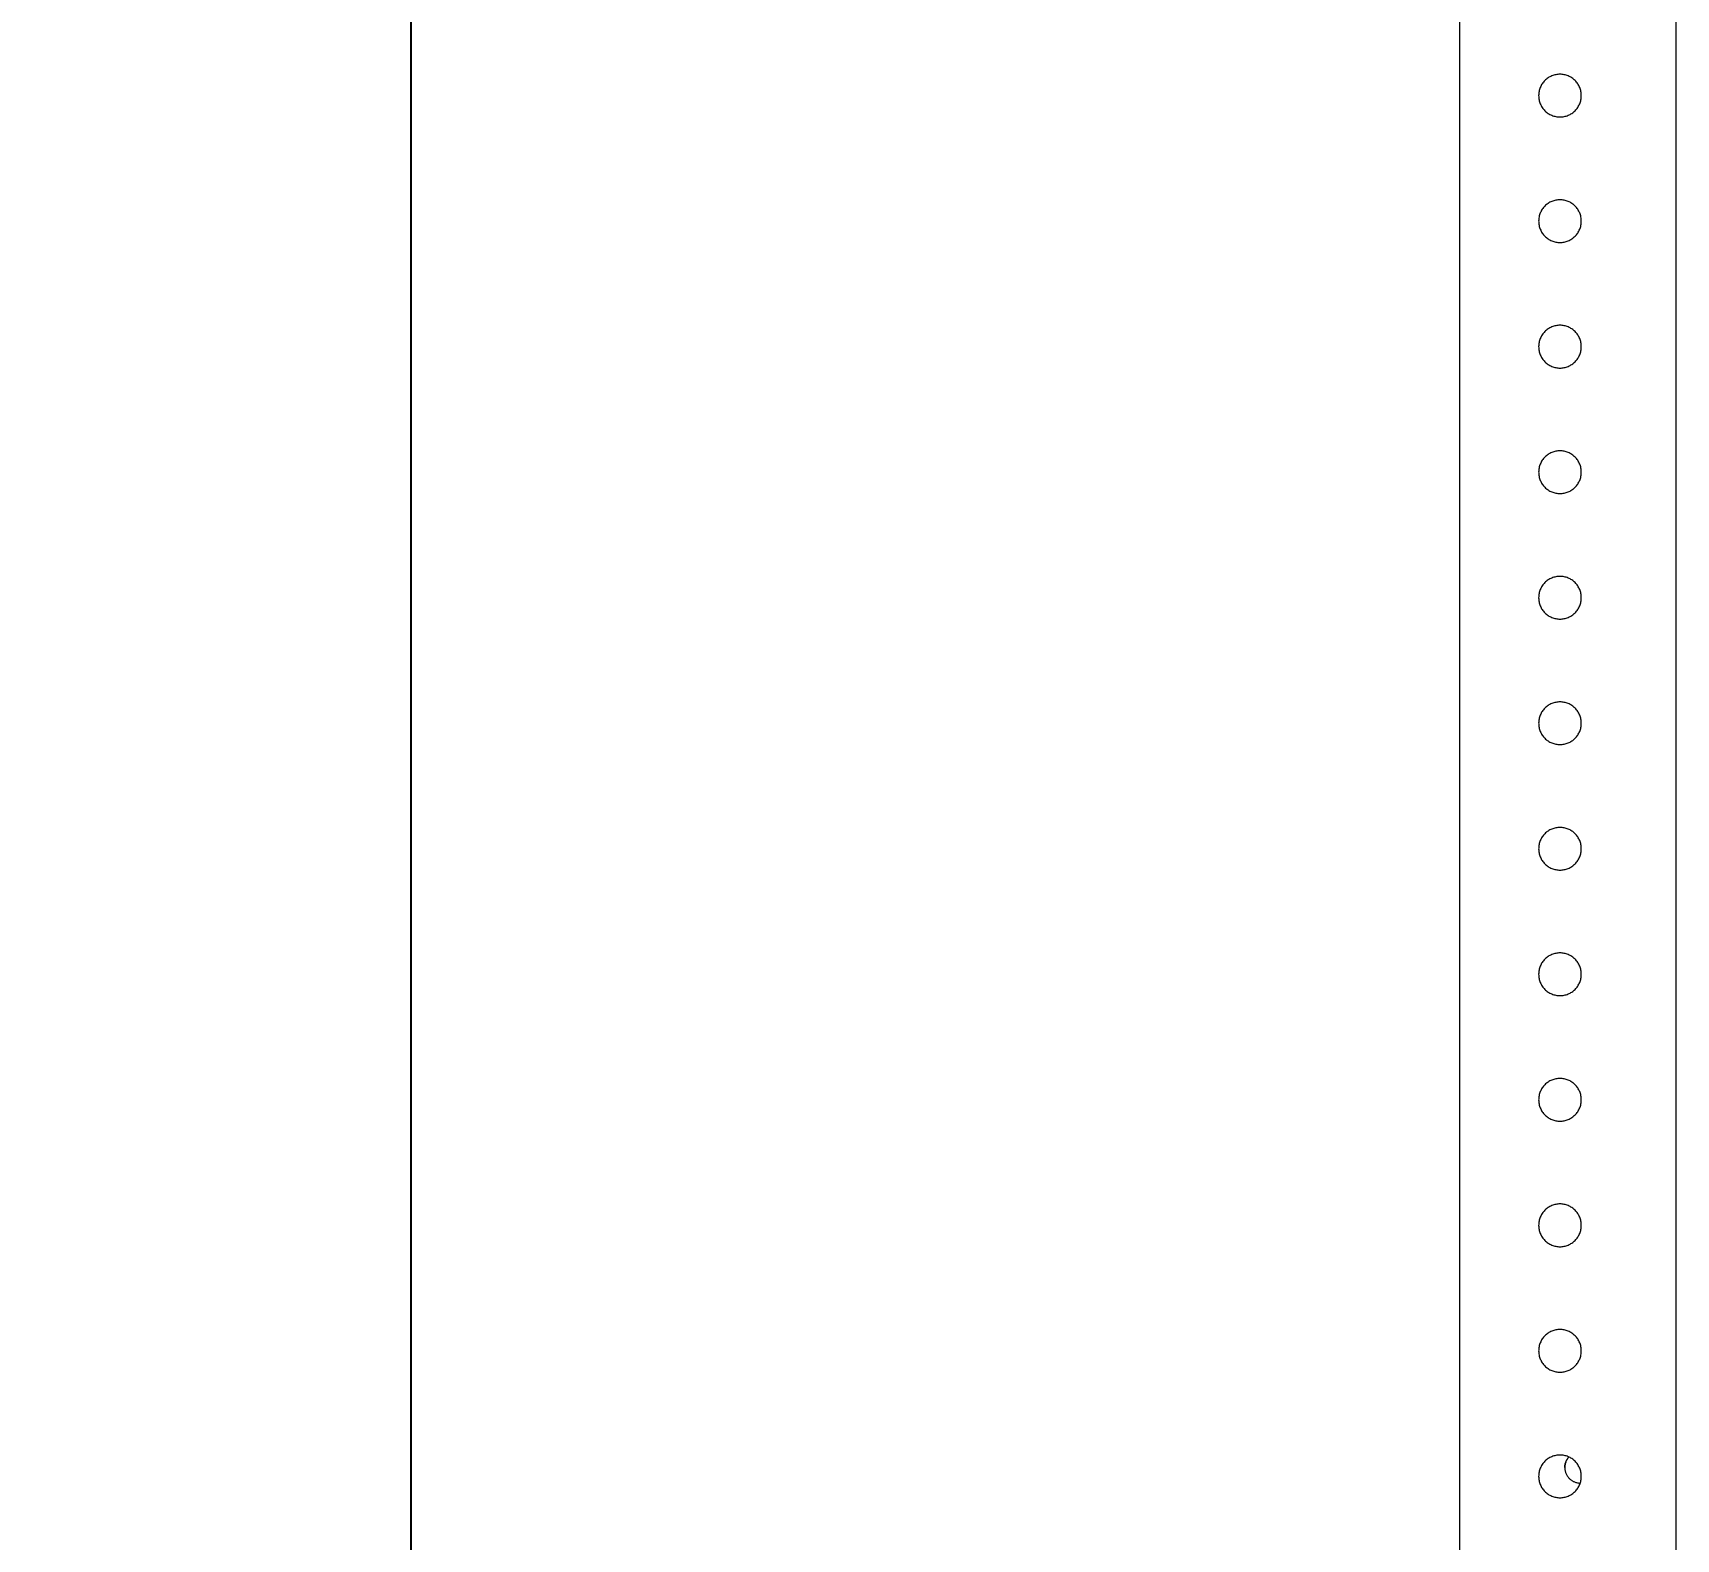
# Model space of a CAD drawing. Header units: millimetres. Extents: x -999 to 4635, y -962 to 3668.
# Drawn here: x 659.3 to 921, y 575 to 815 of the extents above; entities that cross this region are included whole.
import ezdxf

# ---------------------------------------------------------------- set-up
doc = ezdxf.new("R2010")
doc.units = ezdxf.units.MM
doc.layers.add('GORUNEN', color=7, linetype='Continuous', lineweight=9)
doc.layers.add('OLCU', color=4, linetype='Continuous', lineweight=9)
doc.styles.add('PI3D', font='arial.ttf')
doc.dimstyles.new('PF_MM', dxfattribs={"dimtxt": 40, "dimasz": 32, "dimexe": 24, "dimexo": 20, "dimgap": 14, "dimtad": 1, "dimdec": 1, "dimtxsty": 'PI3D', "dimcen": 2.5, "dimclrd": 4, "dimclre": 4, "dimclrt": 3, "dimazin": 3, "dimtfac": 1, "dimtmove": 0, "dimatfit": 3})

msp = doc.modelspace()

# ---------------------------------------------------------------- linework, layer by layer
at = {"layer": 'GORUNEN'}
for points in [[(886.5, 2515), (886.5, 35)], [(921, 330), (921, 2515)], [(921, 570), (921, 1115)], [(902.5, 808.4), (902.33, 808.4), (902.17, 808.38), (902, 808.36), (901.84, 808.33), (901.68, 808.3), (901.51, 808.25), (901.36, 808.2), (901.2, 808.14), (901.05, 808.07), (900.9, 808), (900.75, 807.92), (900.61, 807.83), (900.48, 807.73), (900.34, 807.63), (900.22, 807.52), (900.1, 807.4), (899.98, 807.28), (899.87, 807.16), (899.77, 807.03), (899.67, 806.89), (899.58, 806.75), (899.5, 806.6), (899.43, 806.45), (899.36, 806.3), (899.3, 806.15), (899.25, 805.99), (899.2, 805.83), (899.17, 805.66), (899.14, 805.5), (899.12, 805.33), (899.11, 805.17), (899.1, 805)], [(905.9, 805), (905.9, 805.17), (905.88, 805.33), (905.86, 805.5), (905.84, 805.66), (905.8, 805.83), (905.75, 805.99), (905.7, 806.15), (905.64, 806.3), (905.57, 806.45), (905.5, 806.6), (905.42, 806.75), (905.33, 806.89), (905.23, 807.03), (905.13, 807.16), (905.02, 807.28), (904.91, 807.4), (904.78, 807.52), (904.66, 807.63), (904.53, 807.73), (904.39, 807.83), (904.25, 807.92), (904.1, 808), (903.95, 808.07), (903.8, 808.14), (903.65, 808.2), (903.49, 808.25), (903.33, 808.3), (903.16, 808.33), (903, 808.36), (902.83, 808.38), (902.67, 808.4), (902.5, 808.4)], [(899.1, 805), (899.11, 804.83), (899.12, 804.67), (899.14, 804.5), (899.17, 804.34), (899.2, 804.17), (899.25, 804.01), (899.3, 803.85), (899.36, 803.7), (899.43, 803.55), (899.5, 803.4), (899.58, 803.25), (899.67, 803.11), (899.77, 802.97), (899.87, 802.84), (899.98, 802.72), (900.1, 802.6), (900.22, 802.48), (900.34, 802.37), (900.48, 802.27), (900.61, 802.17), (900.75, 802.08), (900.9, 802), (901.05, 801.93), (901.2, 801.86), (901.36, 801.8), (901.51, 801.75), (901.68, 801.7), (901.84, 801.67), (902, 801.64), (902.17, 801.62), (902.33, 801.6), (902.5, 801.6)], [(902.5, 801.6), (902.67, 801.6), (902.83, 801.62), (903, 801.64), (903.16, 801.67), (903.33, 801.7), (903.49, 801.75), (903.65, 801.8), (903.8, 801.86), (903.95, 801.93), (904.1, 802), (904.25, 802.08), (904.39, 802.17), (904.53, 802.27), (904.66, 802.37), (904.78, 802.48), (904.91, 802.6), (905.02, 802.72), (905.13, 802.84), (905.23, 802.97), (905.33, 803.11), (905.42, 803.25), (905.5, 803.4), (905.57, 803.55), (905.64, 803.7), (905.7, 803.85), (905.75, 804.01), (905.8, 804.17), (905.84, 804.34), (905.86, 804.5), (905.88, 804.67), (905.9, 804.83), (905.9, 805)], [(902.5, 788.4), (902.33, 788.4), (902.17, 788.38), (902, 788.36), (901.84, 788.33), (901.68, 788.3), (901.51, 788.25), (901.36, 788.2), (901.2, 788.14), (901.05, 788.07), (900.9, 788), (900.75, 787.92), (900.61, 787.83), (900.48, 787.73), (900.34, 787.63), (900.22, 787.52), (900.1, 787.4), (899.98, 787.28), (899.87, 787.16), (899.77, 787.03), (899.67, 786.89), (899.58, 786.75), (899.5, 786.6), (899.43, 786.45), (899.36, 786.3), (899.3, 786.15), (899.25, 785.99), (899.2, 785.83), (899.17, 785.66), (899.14, 785.5), (899.12, 785.33), (899.11, 785.17), (899.1, 785)], [(905.9, 785), (905.9, 785.17), (905.88, 785.33), (905.86, 785.5), (905.84, 785.66), (905.8, 785.83), (905.75, 785.99), (905.7, 786.15), (905.64, 786.3), (905.57, 786.45), (905.5, 786.6), (905.42, 786.75), (905.33, 786.89), (905.23, 787.03), (905.13, 787.16), (905.02, 787.28), (904.91, 787.4), (904.78, 787.52), (904.66, 787.63), (904.53, 787.73), (904.39, 787.83), (904.25, 787.92), (904.1, 788), (903.95, 788.07), (903.8, 788.14), (903.65, 788.2), (903.49, 788.25), (903.33, 788.3), (903.16, 788.33), (903, 788.36), (902.83, 788.38), (902.67, 788.4), (902.5, 788.4)], [(899.1, 785), (899.11, 784.83), (899.12, 784.67), (899.14, 784.5), (899.17, 784.34), (899.2, 784.17), (899.25, 784.01), (899.3, 783.85), (899.36, 783.7), (899.43, 783.55), (899.5, 783.4), (899.58, 783.25), (899.67, 783.11), (899.77, 782.97), (899.87, 782.84), (899.98, 782.72), (900.1, 782.6), (900.22, 782.48), (900.34, 782.37), (900.48, 782.27), (900.61, 782.17), (900.75, 782.08), (900.9, 782), (901.05, 781.93), (901.2, 781.86), (901.36, 781.8), (901.51, 781.75), (901.68, 781.7), (901.84, 781.67), (902, 781.64), (902.17, 781.62), (902.33, 781.6), (902.5, 781.6)], [(902.5, 781.6), (902.67, 781.6), (902.83, 781.62), (903, 781.64), (903.16, 781.67), (903.33, 781.7), (903.49, 781.75), (903.65, 781.8), (903.8, 781.86), (903.95, 781.93), (904.1, 782), (904.25, 782.08), (904.39, 782.17), (904.53, 782.27), (904.66, 782.37), (904.78, 782.48), (904.91, 782.6), (905.02, 782.72), (905.13, 782.84), (905.23, 782.97), (905.33, 783.11), (905.42, 783.25), (905.5, 783.4), (905.57, 783.55), (905.64, 783.7), (905.7, 783.85), (905.75, 784.01), (905.8, 784.17), (905.84, 784.34), (905.86, 784.5), (905.88, 784.67), (905.9, 784.83), (905.9, 785)], [(902.5, 768.4), (902.33, 768.4), (902.17, 768.38), (902, 768.36), (901.84, 768.33), (901.68, 768.3), (901.51, 768.25), (901.36, 768.2), (901.2, 768.14), (901.05, 768.07), (900.9, 768), (900.75, 767.92), (900.61, 767.83), (900.48, 767.73), (900.34, 767.63), (900.22, 767.52), (900.1, 767.4), (899.98, 767.28), (899.87, 767.16), (899.77, 767.03), (899.67, 766.89), (899.58, 766.75), (899.5, 766.6), (899.43, 766.45), (899.36, 766.3), (899.3, 766.15), (899.25, 765.99), (899.2, 765.83), (899.17, 765.66), (899.14, 765.5), (899.12, 765.33), (899.11, 765.17), (899.1, 765)], [(905.9, 765), (905.9, 765.17), (905.88, 765.33), (905.86, 765.5), (905.84, 765.66), (905.8, 765.83), (905.75, 765.99), (905.7, 766.15), (905.64, 766.3), (905.57, 766.45), (905.5, 766.6), (905.42, 766.75), (905.33, 766.89), (905.23, 767.03), (905.13, 767.16), (905.02, 767.28), (904.91, 767.4), (904.78, 767.52), (904.66, 767.63), (904.53, 767.73), (904.39, 767.83), (904.25, 767.92), (904.1, 768), (903.95, 768.07), (903.8, 768.14), (903.65, 768.2), (903.49, 768.25), (903.33, 768.3), (903.16, 768.33), (903, 768.36), (902.83, 768.38), (902.67, 768.4), (902.5, 768.4)], [(899.1, 765), (899.11, 764.83), (899.12, 764.67), (899.14, 764.5), (899.17, 764.34), (899.2, 764.17), (899.25, 764.01), (899.3, 763.85), (899.36, 763.7), (899.43, 763.55), (899.5, 763.4), (899.58, 763.25), (899.67, 763.11), (899.77, 762.97), (899.87, 762.84), (899.98, 762.72), (900.1, 762.6), (900.22, 762.48), (900.34, 762.37), (900.48, 762.27), (900.61, 762.17), (900.75, 762.08), (900.9, 762), (901.05, 761.93), (901.2, 761.86), (901.36, 761.8), (901.51, 761.75), (901.68, 761.7), (901.84, 761.67), (902, 761.64), (902.17, 761.62), (902.33, 761.6), (902.5, 761.6)], [(902.5, 761.6), (902.67, 761.6), (902.83, 761.62), (903, 761.64), (903.16, 761.67), (903.33, 761.7), (903.49, 761.75), (903.65, 761.8), (903.8, 761.86), (903.95, 761.93), (904.1, 762), (904.25, 762.08), (904.39, 762.17), (904.53, 762.27), (904.66, 762.37), (904.78, 762.48), (904.91, 762.6), (905.02, 762.72), (905.13, 762.84), (905.23, 762.97), (905.33, 763.11), (905.42, 763.25), (905.5, 763.4), (905.57, 763.55), (905.64, 763.7), (905.7, 763.85), (905.75, 764.01), (905.8, 764.17), (905.84, 764.34), (905.86, 764.5), (905.88, 764.67), (905.9, 764.83), (905.9, 765)], [(902.5, 748.4), (902.33, 748.4), (902.17, 748.38), (902, 748.36), (901.84, 748.33), (901.68, 748.3), (901.51, 748.25), (901.36, 748.2), (901.2, 748.14), (901.05, 748.07), (900.9, 748), (900.75, 747.92), (900.61, 747.83), (900.48, 747.73), (900.34, 747.63), (900.22, 747.52), (900.1, 747.4), (899.98, 747.28), (899.87, 747.16), (899.77, 747.03), (899.67, 746.89), (899.58, 746.75), (899.5, 746.6), (899.43, 746.45), (899.36, 746.3), (899.3, 746.15), (899.25, 745.99), (899.2, 745.83), (899.17, 745.66), (899.14, 745.5), (899.12, 745.33), (899.11, 745.17), (899.1, 745)], [(905.9, 745), (905.9, 745.17), (905.88, 745.33), (905.86, 745.5), (905.84, 745.66), (905.8, 745.83), (905.75, 745.99), (905.7, 746.15), (905.64, 746.3), (905.57, 746.45), (905.5, 746.6), (905.42, 746.75), (905.33, 746.89), (905.23, 747.03), (905.13, 747.16), (905.02, 747.28), (904.91, 747.4), (904.78, 747.52), (904.66, 747.63), (904.53, 747.73), (904.39, 747.83), (904.25, 747.92), (904.1, 748), (903.95, 748.07), (903.8, 748.14), (903.65, 748.2), (903.49, 748.25), (903.33, 748.3), (903.16, 748.33), (903, 748.36), (902.83, 748.38), (902.67, 748.4), (902.5, 748.4)], [(899.1, 745), (899.11, 744.83), (899.12, 744.67), (899.14, 744.5), (899.17, 744.34), (899.2, 744.17), (899.25, 744.01), (899.3, 743.85), (899.36, 743.7), (899.43, 743.55), (899.5, 743.4), (899.58, 743.25), (899.67, 743.11), (899.77, 742.97), (899.87, 742.84), (899.98, 742.72), (900.1, 742.6), (900.22, 742.48), (900.34, 742.37), (900.48, 742.27), (900.61, 742.17), (900.75, 742.08), (900.9, 742), (901.05, 741.93), (901.2, 741.86), (901.36, 741.8), (901.51, 741.75), (901.68, 741.7), (901.84, 741.67), (902, 741.64), (902.17, 741.62), (902.33, 741.6), (902.5, 741.6)], [(902.5, 741.6), (902.67, 741.6), (902.83, 741.62), (903, 741.64), (903.16, 741.67), (903.33, 741.7), (903.49, 741.75), (903.65, 741.8), (903.8, 741.86), (903.95, 741.93), (904.1, 742), (904.25, 742.08), (904.39, 742.17), (904.53, 742.27), (904.66, 742.37), (904.78, 742.48), (904.91, 742.6), (905.02, 742.72), (905.13, 742.84), (905.23, 742.97), (905.33, 743.11), (905.42, 743.25), (905.5, 743.4), (905.57, 743.55), (905.64, 743.7), (905.7, 743.85), (905.75, 744.01), (905.8, 744.17), (905.84, 744.34), (905.86, 744.5), (905.88, 744.67), (905.9, 744.83), (905.9, 745)], [(902.5, 728.4), (902.33, 728.4), (902.17, 728.38), (902, 728.36), (901.84, 728.33), (901.68, 728.3), (901.51, 728.25), (901.36, 728.2), (901.2, 728.14), (901.05, 728.07), (900.9, 728), (900.75, 727.92), (900.61, 727.83), (900.48, 727.73), (900.34, 727.63), (900.22, 727.52), (900.1, 727.4), (899.98, 727.28), (899.87, 727.16), (899.77, 727.03), (899.67, 726.89), (899.58, 726.75), (899.5, 726.6), (899.43, 726.45), (899.36, 726.3), (899.3, 726.15), (899.25, 725.99), (899.2, 725.83), (899.17, 725.66), (899.14, 725.5), (899.12, 725.33), (899.11, 725.17), (899.1, 725)], [(905.9, 725), (905.9, 725.17), (905.88, 725.33), (905.86, 725.5), (905.84, 725.66), (905.8, 725.83), (905.75, 725.99), (905.7, 726.15), (905.64, 726.3), (905.57, 726.45), (905.5, 726.6), (905.42, 726.75), (905.33, 726.89), (905.23, 727.03), (905.13, 727.16), (905.02, 727.28), (904.91, 727.4), (904.78, 727.52), (904.66, 727.63), (904.53, 727.73), (904.39, 727.83), (904.25, 727.92), (904.1, 728), (903.95, 728.07), (903.8, 728.14), (903.65, 728.2), (903.49, 728.25), (903.33, 728.3), (903.16, 728.33), (903, 728.36), (902.83, 728.38), (902.67, 728.4), (902.5, 728.4)], [(899.1, 725), (899.11, 724.83), (899.12, 724.67), (899.14, 724.5), (899.17, 724.34), (899.2, 724.17), (899.25, 724.01), (899.3, 723.85), (899.36, 723.7), (899.43, 723.55), (899.5, 723.4), (899.58, 723.25), (899.67, 723.11), (899.77, 722.97), (899.87, 722.84), (899.98, 722.72), (900.1, 722.6), (900.22, 722.48), (900.34, 722.37), (900.48, 722.27), (900.61, 722.17), (900.75, 722.08), (900.9, 722), (901.05, 721.93), (901.2, 721.86), (901.36, 721.8), (901.51, 721.75), (901.68, 721.7), (901.84, 721.67), (902, 721.64), (902.17, 721.62), (902.33, 721.6), (902.5, 721.6)], [(902.5, 721.6), (902.67, 721.6), (902.83, 721.62), (903, 721.64), (903.16, 721.67), (903.33, 721.7), (903.49, 721.75), (903.65, 721.8), (903.8, 721.86), (903.95, 721.93), (904.1, 722), (904.25, 722.08), (904.39, 722.17), (904.53, 722.27), (904.66, 722.37), (904.78, 722.48), (904.91, 722.6), (905.02, 722.72), (905.13, 722.84), (905.23, 722.97), (905.33, 723.11), (905.42, 723.25), (905.5, 723.4), (905.57, 723.55), (905.64, 723.7), (905.7, 723.85), (905.75, 724.01), (905.8, 724.17), (905.84, 724.34), (905.86, 724.5), (905.88, 724.67), (905.9, 724.83), (905.9, 725)], [(902.5, 708.4), (902.33, 708.4), (902.17, 708.38), (902, 708.36), (901.84, 708.33), (901.68, 708.3), (901.51, 708.25), (901.36, 708.2), (901.2, 708.14), (901.05, 708.07), (900.9, 708), (900.75, 707.92), (900.61, 707.83), (900.48, 707.73), (900.34, 707.63), (900.22, 707.52), (900.1, 707.4), (899.98, 707.28), (899.87, 707.16), (899.77, 707.03), (899.67, 706.89), (899.58, 706.75), (899.5, 706.6), (899.43, 706.45), (899.36, 706.3), (899.3, 706.15), (899.25, 705.99), (899.2, 705.83), (899.17, 705.66), (899.14, 705.5), (899.12, 705.33), (899.11, 705.17), (899.1, 705)], [(905.9, 705), (905.9, 705.17), (905.88, 705.33), (905.86, 705.5), (905.84, 705.66), (905.8, 705.83), (905.75, 705.99), (905.7, 706.15), (905.64, 706.3), (905.57, 706.45), (905.5, 706.6), (905.42, 706.75), (905.33, 706.89), (905.23, 707.03), (905.13, 707.16), (905.02, 707.28), (904.91, 707.4), (904.78, 707.52), (904.66, 707.63), (904.53, 707.73), (904.39, 707.83), (904.25, 707.92), (904.1, 708), (903.95, 708.07), (903.8, 708.14), (903.65, 708.2), (903.49, 708.25), (903.33, 708.3), (903.16, 708.33), (903, 708.36), (902.83, 708.38), (902.67, 708.4), (902.5, 708.4)], [(899.1, 705), (899.11, 704.83), (899.12, 704.67), (899.14, 704.5), (899.17, 704.34), (899.2, 704.17), (899.25, 704.01), (899.3, 703.85), (899.36, 703.7), (899.43, 703.55), (899.5, 703.4), (899.58, 703.25), (899.67, 703.11), (899.77, 702.97), (899.87, 702.84), (899.98, 702.72), (900.1, 702.6), (900.22, 702.48), (900.34, 702.37), (900.48, 702.27), (900.61, 702.17), (900.75, 702.08), (900.9, 702), (901.05, 701.93), (901.2, 701.86), (901.36, 701.8), (901.51, 701.75), (901.68, 701.7), (901.84, 701.67), (902, 701.64), (902.17, 701.62), (902.33, 701.6), (902.5, 701.6)], [(902.5, 701.6), (902.67, 701.6), (902.83, 701.62), (903, 701.64), (903.16, 701.67), (903.33, 701.7), (903.49, 701.75), (903.65, 701.8), (903.8, 701.86), (903.95, 701.93), (904.1, 702), (904.25, 702.08), (904.39, 702.17), (904.53, 702.27), (904.66, 702.37), (904.78, 702.48), (904.91, 702.6), (905.02, 702.72), (905.13, 702.84), (905.23, 702.97), (905.33, 703.11), (905.42, 703.25), (905.5, 703.4), (905.57, 703.55), (905.64, 703.7), (905.7, 703.85), (905.75, 704.01), (905.8, 704.17), (905.84, 704.34), (905.86, 704.5), (905.88, 704.67), (905.9, 704.83), (905.9, 705)], [(902.5, 688.4), (902.33, 688.4), (902.17, 688.38), (902, 688.36), (901.84, 688.33), (901.68, 688.3), (901.51, 688.25), (901.36, 688.2), (901.2, 688.14), (901.05, 688.07), (900.9, 688), (900.75, 687.92), (900.61, 687.83), (900.48, 687.73), (900.34, 687.63), (900.22, 687.52), (900.1, 687.4), (899.98, 687.28), (899.87, 687.16), (899.77, 687.03), (899.67, 686.89), (899.58, 686.75), (899.5, 686.6), (899.43, 686.45), (899.36, 686.3), (899.3, 686.15), (899.25, 685.99), (899.2, 685.83), (899.17, 685.66), (899.14, 685.5), (899.12, 685.33), (899.11, 685.17), (899.1, 685)], [(905.9, 685), (905.9, 685.17), (905.88, 685.33), (905.86, 685.5), (905.84, 685.66), (905.8, 685.83), (905.75, 685.99), (905.7, 686.15), (905.64, 686.3), (905.57, 686.45), (905.5, 686.6), (905.42, 686.75), (905.33, 686.89), (905.23, 687.03), (905.13, 687.16), (905.02, 687.28), (904.91, 687.4), (904.78, 687.52), (904.66, 687.63), (904.53, 687.73), (904.39, 687.83), (904.25, 687.92), (904.1, 688), (903.95, 688.07), (903.8, 688.14), (903.65, 688.2), (903.49, 688.25), (903.33, 688.3), (903.16, 688.33), (903, 688.36), (902.83, 688.38), (902.67, 688.4), (902.5, 688.4)], [(899.1, 685), (899.11, 684.83), (899.12, 684.67), (899.14, 684.5), (899.17, 684.34), (899.2, 684.17), (899.25, 684.01), (899.3, 683.85), (899.36, 683.7), (899.43, 683.55), (899.5, 683.4), (899.58, 683.25), (899.67, 683.11), (899.77, 682.97), (899.87, 682.84), (899.98, 682.72), (900.1, 682.6), (900.22, 682.48), (900.34, 682.37), (900.48, 682.27), (900.61, 682.17), (900.75, 682.08), (900.9, 682), (901.05, 681.93), (901.2, 681.86), (901.36, 681.8), (901.51, 681.75), (901.68, 681.7), (901.84, 681.67), (902, 681.64), (902.17, 681.62), (902.33, 681.6), (902.5, 681.6)], [(902.5, 681.6), (902.67, 681.6), (902.83, 681.62), (903, 681.64), (903.16, 681.67), (903.33, 681.7), (903.49, 681.75), (903.65, 681.8), (903.8, 681.86), (903.95, 681.93), (904.1, 682), (904.25, 682.08), (904.39, 682.17), (904.53, 682.27), (904.66, 682.37), (904.78, 682.48), (904.91, 682.6), (905.02, 682.72), (905.13, 682.84), (905.23, 682.97), (905.33, 683.11), (905.42, 683.25), (905.5, 683.4), (905.57, 683.55), (905.64, 683.7), (905.7, 683.85), (905.75, 684.01), (905.8, 684.17), (905.84, 684.34), (905.86, 684.5), (905.88, 684.67), (905.9, 684.83), (905.9, 685)], [(902.5, 668.4), (902.33, 668.4), (902.17, 668.38), (902, 668.36), (901.84, 668.33), (901.68, 668.3), (901.51, 668.25), (901.36, 668.2), (901.2, 668.14), (901.05, 668.07), (900.9, 668), (900.75, 667.92), (900.61, 667.83), (900.48, 667.73), (900.34, 667.63), (900.22, 667.52), (900.1, 667.4), (899.98, 667.28), (899.87, 667.16), (899.77, 667.03), (899.67, 666.89), (899.58, 666.75), (899.5, 666.6), (899.43, 666.45), (899.36, 666.3), (899.3, 666.15), (899.25, 665.99), (899.2, 665.83), (899.17, 665.66), (899.14, 665.5), (899.12, 665.33), (899.11, 665.17), (899.1, 665)], [(905.9, 665), (905.9, 665.17), (905.88, 665.33), (905.86, 665.5), (905.84, 665.66), (905.8, 665.83), (905.75, 665.99), (905.7, 666.15), (905.64, 666.3), (905.57, 666.45), (905.5, 666.6), (905.42, 666.75), (905.33, 666.89), (905.23, 667.03), (905.13, 667.16), (905.02, 667.28), (904.91, 667.4), (904.78, 667.52), (904.66, 667.63), (904.53, 667.73), (904.39, 667.83), (904.25, 667.92), (904.1, 668), (903.95, 668.07), (903.8, 668.14), (903.65, 668.2), (903.49, 668.25), (903.33, 668.3), (903.16, 668.33), (903, 668.36), (902.83, 668.38), (902.67, 668.4), (902.5, 668.4)], [(899.1, 665), (899.11, 664.83), (899.12, 664.67), (899.14, 664.5), (899.17, 664.34), (899.2, 664.17), (899.25, 664.01), (899.3, 663.85), (899.36, 663.7), (899.43, 663.55), (899.5, 663.4), (899.58, 663.25), (899.67, 663.11), (899.77, 662.97), (899.87, 662.84), (899.98, 662.72), (900.1, 662.6), (900.22, 662.48), (900.34, 662.37), (900.48, 662.27), (900.61, 662.17), (900.75, 662.08), (900.9, 662), (901.05, 661.93), (901.2, 661.86), (901.36, 661.8), (901.51, 661.75), (901.68, 661.7), (901.84, 661.67), (902, 661.64), (902.17, 661.62), (902.33, 661.6), (902.5, 661.6)], [(902.5, 661.6), (902.67, 661.6), (902.83, 661.62), (903, 661.64), (903.16, 661.67), (903.33, 661.7), (903.49, 661.75), (903.65, 661.8), (903.8, 661.86), (903.95, 661.93), (904.1, 662), (904.25, 662.08), (904.39, 662.17), (904.53, 662.27), (904.66, 662.37), (904.78, 662.48), (904.91, 662.6), (905.02, 662.72), (905.13, 662.84), (905.23, 662.97), (905.33, 663.11), (905.42, 663.25), (905.5, 663.4), (905.57, 663.55), (905.64, 663.7), (905.7, 663.85), (905.75, 664.01), (905.8, 664.17), (905.84, 664.34), (905.86, 664.5), (905.88, 664.67), (905.9, 664.83), (905.9, 665)], [(902.5, 648.4), (902.33, 648.4), (902.17, 648.38), (902, 648.36), (901.84, 648.33), (901.68, 648.3), (901.51, 648.25), (901.36, 648.2), (901.2, 648.14), (901.05, 648.07), (900.9, 648), (900.75, 647.92), (900.61, 647.83), (900.48, 647.73), (900.34, 647.63), (900.22, 647.52), (900.1, 647.4), (899.98, 647.28), (899.87, 647.16), (899.77, 647.03), (899.67, 646.89), (899.58, 646.75), (899.5, 646.6), (899.43, 646.45), (899.36, 646.3), (899.3, 646.15), (899.25, 645.99), (899.2, 645.83), (899.17, 645.66), (899.14, 645.5), (899.12, 645.33), (899.11, 645.17), (899.1, 645)], [(905.9, 645), (905.9, 645.17), (905.88, 645.33), (905.86, 645.5), (905.84, 645.66), (905.8, 645.83), (905.75, 645.99), (905.7, 646.15), (905.64, 646.3), (905.57, 646.45), (905.5, 646.6), (905.42, 646.75), (905.33, 646.89), (905.23, 647.03), (905.13, 647.16), (905.02, 647.28), (904.91, 647.4), (904.78, 647.52), (904.66, 647.63), (904.53, 647.73), (904.39, 647.83), (904.25, 647.92), (904.1, 648), (903.95, 648.07), (903.8, 648.14), (903.65, 648.2), (903.49, 648.25), (903.33, 648.3), (903.16, 648.33), (903, 648.36), (902.83, 648.38), (902.67, 648.4), (902.5, 648.4)], [(899.1, 645), (899.11, 644.83), (899.12, 644.67), (899.14, 644.5), (899.17, 644.34), (899.2, 644.17), (899.25, 644.01), (899.3, 643.85), (899.36, 643.7), (899.43, 643.55), (899.5, 643.4), (899.58, 643.25), (899.67, 643.11), (899.77, 642.97), (899.87, 642.84), (899.98, 642.72), (900.1, 642.6), (900.22, 642.48), (900.34, 642.37), (900.48, 642.27), (900.61, 642.17), (900.75, 642.08), (900.9, 642), (901.05, 641.93), (901.2, 641.86), (901.36, 641.8), (901.51, 641.75), (901.68, 641.7), (901.84, 641.67), (902, 641.64), (902.17, 641.62), (902.33, 641.6), (902.5, 641.6)], [(902.5, 641.6), (902.67, 641.6), (902.83, 641.62), (903, 641.64), (903.16, 641.67), (903.33, 641.7), (903.49, 641.75), (903.65, 641.8), (903.8, 641.86), (903.95, 641.93), (904.1, 642), (904.25, 642.08), (904.39, 642.17), (904.53, 642.27), (904.66, 642.37), (904.78, 642.48), (904.91, 642.6), (905.02, 642.72), (905.13, 642.84), (905.23, 642.97), (905.33, 643.11), (905.42, 643.25), (905.5, 643.4), (905.57, 643.55), (905.64, 643.7), (905.7, 643.85), (905.75, 644.01), (905.8, 644.17), (905.84, 644.34), (905.86, 644.5), (905.88, 644.67), (905.9, 644.83), (905.9, 645)], [(902.5, 628.4), (902.33, 628.4), (902.17, 628.38), (902, 628.36), (901.84, 628.33), (901.68, 628.3), (901.51, 628.25), (901.36, 628.2), (901.2, 628.14), (901.05, 628.07), (900.9, 628), (900.75, 627.92), (900.61, 627.83), (900.48, 627.73), (900.34, 627.63), (900.22, 627.52), (900.1, 627.4), (899.98, 627.28), (899.87, 627.16), (899.77, 627.03), (899.67, 626.89), (899.58, 626.75), (899.5, 626.6), (899.43, 626.45), (899.36, 626.3), (899.3, 626.15), (899.25, 625.99), (899.2, 625.83), (899.17, 625.66), (899.14, 625.5), (899.12, 625.33), (899.11, 625.17), (899.1, 625)], [(905.9, 625), (905.9, 625.17), (905.88, 625.33), (905.86, 625.5), (905.84, 625.66), (905.8, 625.83), (905.75, 625.99), (905.7, 626.15), (905.64, 626.3), (905.57, 626.45), (905.5, 626.6), (905.42, 626.75), (905.33, 626.89), (905.23, 627.03), (905.13, 627.16), (905.02, 627.28), (904.91, 627.4), (904.78, 627.52), (904.66, 627.63), (904.53, 627.73), (904.39, 627.83), (904.25, 627.92), (904.1, 628), (903.95, 628.07), (903.8, 628.14), (903.65, 628.2), (903.49, 628.25), (903.33, 628.3), (903.16, 628.33), (903, 628.36), (902.83, 628.38), (902.67, 628.4), (902.5, 628.4)], [(899.1, 625), (899.11, 624.83), (899.12, 624.67), (899.14, 624.5), (899.17, 624.34), (899.2, 624.17), (899.25, 624.01), (899.3, 623.85), (899.36, 623.7), (899.43, 623.55), (899.5, 623.4), (899.58, 623.25), (899.67, 623.11), (899.77, 622.97), (899.87, 622.84), (899.98, 622.72), (900.1, 622.6), (900.22, 622.48), (900.34, 622.37), (900.48, 622.27), (900.61, 622.17), (900.75, 622.08), (900.9, 622), (901.05, 621.93), (901.2, 621.86), (901.36, 621.8), (901.51, 621.75), (901.68, 621.7), (901.84, 621.67), (902, 621.64), (902.17, 621.62), (902.33, 621.6), (902.5, 621.6)], [(902.5, 621.6), (902.67, 621.6), (902.83, 621.62), (903, 621.64), (903.16, 621.67), (903.33, 621.7), (903.49, 621.75), (903.65, 621.8), (903.8, 621.86), (903.95, 621.93), (904.1, 622), (904.25, 622.08), (904.39, 622.17), (904.53, 622.27), (904.66, 622.37), (904.78, 622.48), (904.91, 622.6), (905.02, 622.72), (905.13, 622.84), (905.23, 622.97), (905.33, 623.11), (905.42, 623.25), (905.5, 623.4), (905.57, 623.55), (905.64, 623.7), (905.7, 623.85), (905.75, 624.01), (905.8, 624.17), (905.84, 624.34), (905.86, 624.5), (905.88, 624.67), (905.9, 624.83), (905.9, 625)], [(902.5, 608.4), (902.33, 608.4), (902.17, 608.38), (902, 608.36), (901.84, 608.33), (901.68, 608.3), (901.51, 608.25), (901.36, 608.2), (901.2, 608.14), (901.05, 608.07), (900.9, 608), (900.75, 607.92), (900.61, 607.83), (900.48, 607.73), (900.34, 607.63), (900.22, 607.52), (900.1, 607.4), (899.98, 607.28), (899.87, 607.16), (899.77, 607.03), (899.67, 606.89), (899.58, 606.75), (899.5, 606.6), (899.43, 606.45), (899.36, 606.3), (899.3, 606.15), (899.25, 605.99), (899.2, 605.83), (899.17, 605.66), (899.14, 605.5), (899.12, 605.33), (899.11, 605.17), (899.1, 605)], [(905.9, 605), (905.9, 605.17), (905.88, 605.33), (905.86, 605.5), (905.84, 605.66), (905.8, 605.83), (905.75, 605.99), (905.7, 606.15), (905.64, 606.3), (905.57, 606.45), (905.5, 606.6), (905.42, 606.75), (905.33, 606.89), (905.23, 607.03), (905.13, 607.16), (905.02, 607.28), (904.91, 607.4), (904.78, 607.52), (904.66, 607.63), (904.53, 607.73), (904.39, 607.83), (904.25, 607.92), (904.1, 608), (903.95, 608.07), (903.8, 608.14), (903.65, 608.2), (903.49, 608.25), (903.33, 608.3), (903.16, 608.33), (903, 608.36), (902.83, 608.38), (902.67, 608.4), (902.5, 608.4)], [(899.1, 605), (899.11, 604.83), (899.12, 604.67), (899.14, 604.5), (899.17, 604.34), (899.2, 604.17), (899.25, 604.01), (899.3, 603.85), (899.36, 603.7), (899.43, 603.55), (899.5, 603.4), (899.58, 603.25), (899.67, 603.11), (899.77, 602.97), (899.87, 602.84), (899.98, 602.72), (900.1, 602.6), (900.22, 602.48), (900.34, 602.37), (900.48, 602.27), (900.61, 602.17), (900.75, 602.08), (900.9, 602), (901.05, 601.93), (901.2, 601.86), (901.36, 601.8), (901.51, 601.75), (901.68, 601.7), (901.84, 601.67), (902, 601.64), (902.17, 601.62), (902.33, 601.6), (902.5, 601.6)], [(902.5, 601.6), (902.67, 601.6), (902.83, 601.62), (903, 601.64), (903.16, 601.67), (903.33, 601.7), (903.49, 601.75), (903.65, 601.8), (903.8, 601.86), (903.95, 601.93), (904.1, 602), (904.25, 602.08), (904.39, 602.17), (904.53, 602.27), (904.66, 602.37), (904.78, 602.48), (904.91, 602.6), (905.02, 602.72), (905.13, 602.84), (905.23, 602.97), (905.33, 603.11), (905.42, 603.25), (905.5, 603.4), (905.57, 603.55), (905.64, 603.7), (905.7, 603.85), (905.75, 604.01), (905.8, 604.17), (905.84, 604.34), (905.86, 604.5), (905.88, 604.67), (905.9, 604.83), (905.9, 605)], [(902.5, 588.4), (902.33, 588.4), (902.17, 588.38), (902, 588.36), (901.84, 588.33), (901.68, 588.3), (901.51, 588.25), (901.36, 588.2), (901.2, 588.14), (901.05, 588.07), (900.9, 588), (900.75, 587.92), (900.61, 587.83), (900.48, 587.73), (900.34, 587.63), (900.22, 587.52), (900.1, 587.4), (899.98, 587.28), (899.87, 587.16), (899.77, 587.03), (899.67, 586.89), (899.58, 586.75), (899.5, 586.6), (899.43, 586.45), (899.36, 586.3), (899.3, 586.15), (899.25, 585.99), (899.2, 585.83), (899.17, 585.66), (899.14, 585.5), (899.12, 585.33), (899.11, 585.17), (899.1, 585)], [(905.9, 585), (905.9, 585.17), (905.88, 585.33), (905.86, 585.5), (905.84, 585.66), (905.8, 585.83), (905.75, 585.99), (905.7, 586.15), (905.64, 586.3), (905.57, 586.45), (905.5, 586.6), (905.42, 586.75), (905.33, 586.89), (905.23, 587.03), (905.13, 587.16), (905.02, 587.28), (904.91, 587.4), (904.78, 587.52), (904.66, 587.63), (904.53, 587.73), (904.39, 587.83), (904.25, 587.92), (904.1, 588), (903.95, 588.07), (903.8, 588.14), (903.65, 588.2), (903.49, 588.25), (903.33, 588.3), (903.16, 588.33), (903, 588.36), (902.83, 588.38), (902.67, 588.4), (902.5, 588.4)], [(903.9, 588.1), (903.82, 588), (903.75, 587.91), (903.68, 587.8), (903.61, 587.7), (903.55, 587.59), (903.5, 587.48), (903.45, 587.37), (903.4, 587.25), (903.37, 587.14), (903.33, 587.02), (903.31, 586.9), (903.29, 586.77), (903.27, 586.65), (903.27, 586.54), (903.26, 586.43)], [(903.92, 588.09), (903.84, 588), (903.76, 587.9), (903.69, 587.8), (903.62, 587.69), (903.56, 587.59), (903.5, 587.48), (903.45, 587.36), (903.41, 587.25), (903.37, 587.13), (903.34, 587.01), (903.31, 586.89), (903.29, 586.76), (903.27, 586.64), (903.27, 586.53), (903.26, 586.42)], [(903.26, 586.42), (903.27, 586.54), (903.28, 586.66), (903.29, 586.79), (903.31, 586.91), (903.34, 587.03), (903.38, 587.15), (903.42, 587.27), (903.46, 587.38), (903.51, 587.5), (903.57, 587.61), (903.63, 587.71), (903.7, 587.82), (903.77, 587.92), (903.84, 588.01), (903.92, 588.09)], [(903.26, 586.43), (903.26, 586.41)], [(903.26, 586.41), (903.27, 586.29), (903.28, 586.17), (903.29, 586.06), (903.31, 585.94), (903.34, 585.83), (903.37, 585.71), (903.4, 585.6), (903.44, 585.49), (903.49, 585.38), (903.54, 585.28), (903.6, 585.17), (903.66, 585.07), (903.73, 584.98), (903.8, 584.88), (903.87, 584.79), (903.95, 584.7), (904.03, 584.62), (904.12, 584.54), (904.21, 584.47), (904.31, 584.4), (904.4, 584.33), (904.5, 584.27), (904.61, 584.21), (904.71, 584.16), (904.82, 584.11), (904.93, 584.07), (905.04, 584.03), (905.15, 584), (905.27, 583.98), (905.39, 583.96), (905.5, 583.94), (905.61, 583.93), (905.73, 583.93)], [(899.1, 585), (899.11, 584.83), (899.12, 584.67), (899.14, 584.5), (899.17, 584.34), (899.2, 584.17), (899.25, 584.01), (899.3, 583.85), (899.36, 583.7), (899.43, 583.55), (899.5, 583.4), (899.58, 583.25), (899.67, 583.11), (899.77, 582.97), (899.87, 582.84), (899.98, 582.72), (900.1, 582.6), (900.22, 582.48), (900.34, 582.37), (900.48, 582.27), (900.61, 582.17), (900.75, 582.08), (900.9, 582), (901.05, 581.93), (901.2, 581.86), (901.36, 581.8), (901.51, 581.75), (901.68, 581.7), (901.84, 581.67), (902, 581.64), (902.17, 581.62), (902.33, 581.6), (902.5, 581.6)], [(902.5, 581.6), (902.67, 581.6), (902.83, 581.62), (903, 581.64), (903.16, 581.67), (903.33, 581.7), (903.49, 581.75), (903.65, 581.8), (903.8, 581.86), (903.95, 581.93), (904.1, 582), (904.25, 582.08), (904.39, 582.17), (904.53, 582.27), (904.66, 582.37), (904.78, 582.48), (904.91, 582.6), (905.02, 582.72), (905.13, 582.84), (905.23, 582.97), (905.33, 583.11), (905.42, 583.25), (905.5, 583.4), (905.57, 583.55), (905.64, 583.7), (905.7, 583.85), (905.75, 584.01), (905.8, 584.17), (905.84, 584.34), (905.86, 584.5), (905.88, 584.67), (905.9, 584.83), (905.9, 585)]]:
    msp.add_lwpolyline(points, dxfattribs=at)

# ---------------------------------------------------------------- dimensions: what is measured, and where the dimension line sits
at = {"layer": 'OLCU'}
msp.add_linear_dim(base=(719.51, 0), p1=(879.51, 0), p2=(879.51, 3067.12), angle=90, dimstyle='PF_MM', dxfattribs=at).render()

doc.saveas('drawing.dxf')
